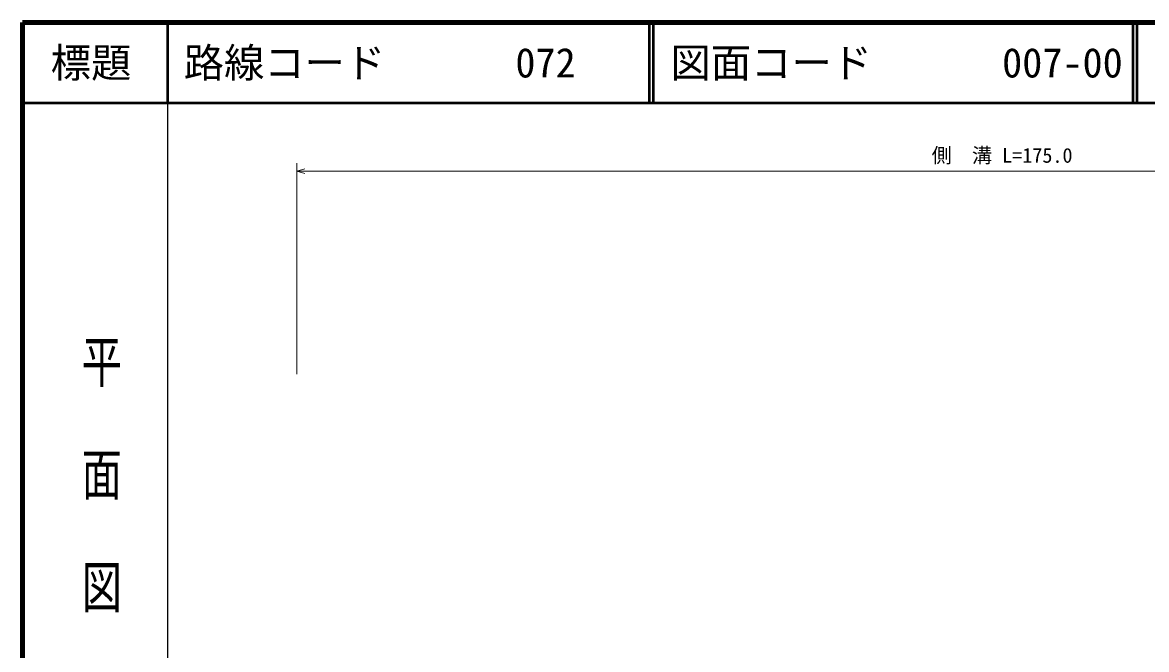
# Model space of a CAD drawing. Units: millimetres, scale not verified. Extents: x 40000 to 680000, y 20000 to 380000.
# Drawn here: x 40000 to 179432, y 302138 to 380000 of the extents above; entities that cross this region are included whole.
import ezdxf
from ezdxf.enums import TextEntityAlignment as Align

# ---------------------------------------------------------------- set-up
doc = ezdxf.new("R2010")
doc.units = ezdxf.units.MM
doc.header["$LTSCALE"] = 1000
for name, color, linetype, lineweight in [('M-STR-HTXT', 7, 'Continuous', 13), ('M-TTL', 2, 'Continuous', 140), ('M-TTL-BAND', 7, 'Continuous', 25), ('M-TTL-LINE', 7, 'Continuous', 50)]:
    doc.layers.add(name, color=color, linetype=linetype, lineweight=lineweight)
doc.layers.add('M-TTL-TXT', color=7, linetype='Continuous')
doc.styles.add('@ＭＳ ゴシック', font='')
doc.styles.add('ＭＳ ゴシック', font='')
doc.styles.get('@ＭＳ ゴシック').set_extended_font_data('@MS Gothic')
doc.styles.get('ＭＳ ゴシック').set_extended_font_data('MS Gothic')

# ---------------------------------------------------------------- blocks, each defined once
blk = doc.blocks.new('BUHIN482')
at = {"color": 7, "linetype": 'Continuous', "lineweight": 13}
blk.add_lwpolyline([(108, -1035), (0, 0), (639, -820)], dxfattribs=at)

msp = doc.modelspace()

# ---------------------------------------------------------------- linework, layer by layer
at = {"layer": 'M-STR-HTXT'}
for p, q in [((74034, 336327), (74034, 362531)), ((74034, 361531), (248898, 361531))]:
    msp.add_line(p, q, dxfattribs=at)
at = {"layer": 'M-TTL'}
for p, q in [((40000, 380000), (40000, 20000)), ((680000, 380000), (40000, 380000))]:
    msp.add_line(p, q, dxfattribs=at)
at = {"layer": 'M-TTL-BAND'}
msp.add_line((58000, 370000), (58000, 20000), dxfattribs=at)
at = {"layer": 'M-TTL-LINE'}
for p, q in [((58000, 380000), (58000, 370000)), ((117750, 380000), (117750, 370000)), ((118250, 380000), (118250, 370000)), ((177750, 380000), (177750, 370000)), ((178250, 380000), (178250, 370000)), ((40000, 370000), (680000, 370000))]:
    msp.add_line(p, q, dxfattribs=at)

# ---------------------------------------------------------------- block references
at = {"layer": 'M-STR-HTXT', "rotation": 68}
msp.add_blockref('BUHIN482', (74034, 361531), dxfattribs=at)

# ---------------------------------------------------------------- texts
at = {"layer": 'M-STR-HTXT', "style": 'ＭＳ ゴシック'}
msp.add_text('側\u3000溝 L=175.0', height=1833, dxfattribs=at).set_placement((152779, 362031), align=Align.BOTTOM_LEFT)
at = {"layer": 'M-TTL-BAND', "style": '@ＭＳ ゴシック', "width": 1.4}
msp.add_text('平  面  図', height=3666, rotation=270, dxfattribs=at).set_placement((49777, 306475), align=Align.MIDDLE_RIGHT)
at = {"layer": 'M-TTL-TXT', "style": 'ＭＳ ゴシック'}
msp.add_text('標題', height=3666, dxfattribs=at).set_placement((48500, 375000), align=Align.MIDDLE_CENTER)
for s, p in [('路線コード', (60000, 375000)), ('072', (101142, 375000)), ('072', (101142, 375000)), ('072', (101142, 375000)), ('図面コード', (120380, 375000)), ('007-00', (161521, 375000))]:
    msp.add_text(s, height=3666, dxfattribs=at).set_placement(p, align=Align.MIDDLE_LEFT)

doc.saveas('drawing.dxf')
